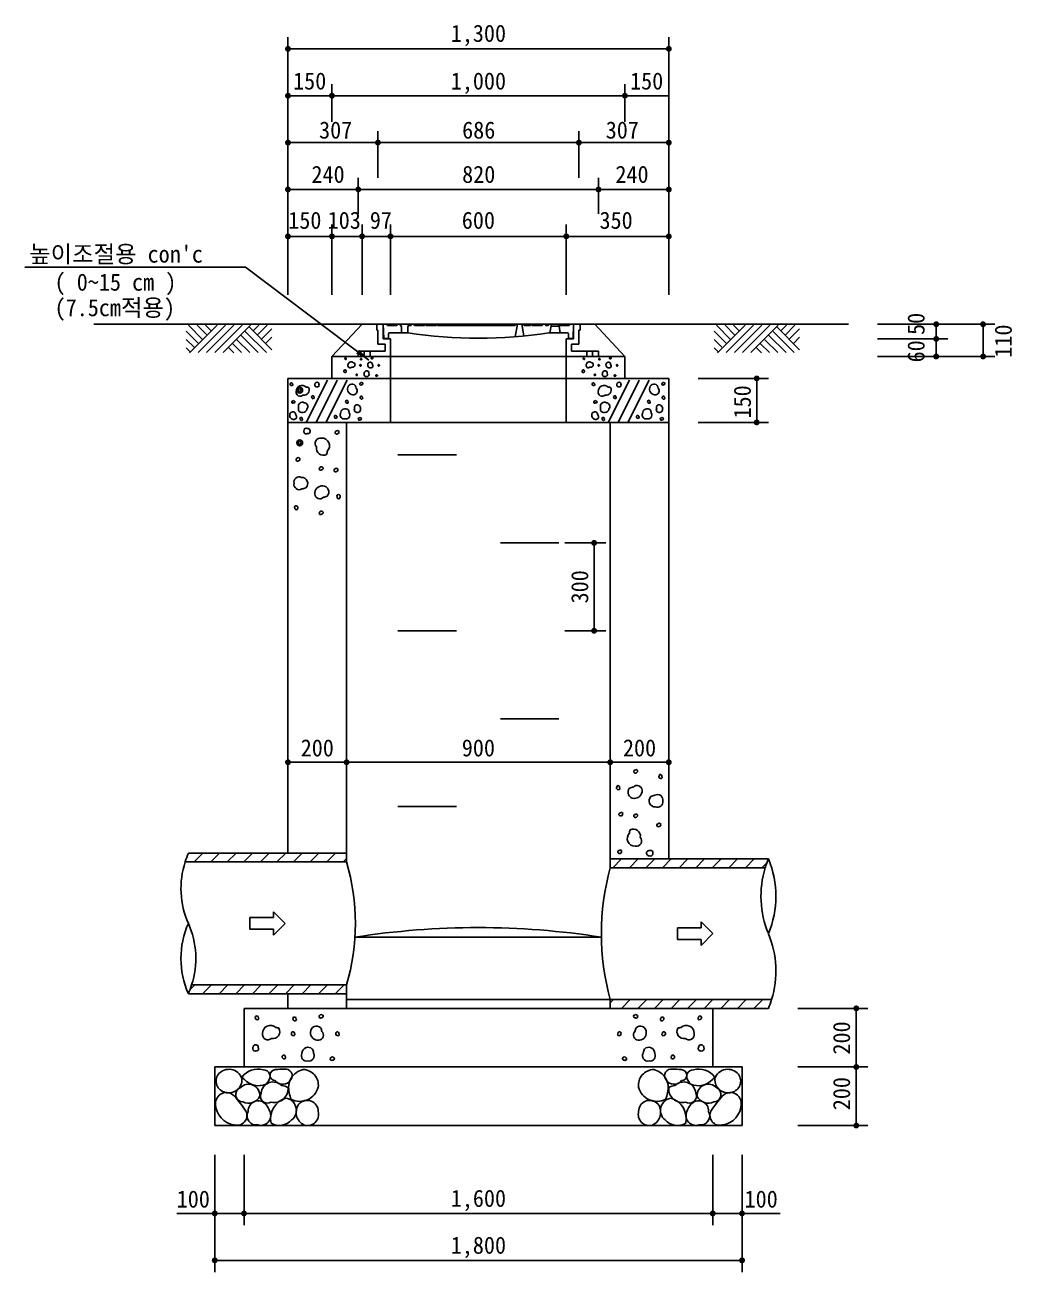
# Model space of a CAD drawing. Header units: inches. Extents: x 14 to 835, y 6 to 110.
# Drawn here: x 15.39 to 50.01, y 20.53 to 64.25 of the extents above; entities that cross this region are included whole.
import ezdxf
from ezdxf.enums import TextEntityAlignment as Align

# ---------------------------------------------------------------- set-up
doc = ezdxf.new("R2010")
doc.units = ezdxf.units.IN
doc.header["$MEASUREMENT"] = 0
for name, color, linetype in [('ARHT', 8, 'Continuous'), ('COBR', 3, 'Continuous'), ('CODN', 1, 'Continuous'), ('COMM', 7, 'Continuous'), ('TEXT', 3, 'Continuous')]:
    doc.layers.add(name, color=color, linetype=linetype)
doc.styles.add('돋움', font='DotumChe.TTF')

# ---------------------------------------------------------------- blocks, each defined once
blk = doc.blocks.new('*X4')
at = {"color": 0}
for p, q in [((7718.8, 7040), (7748.8, 7070)), ((7775.4, 7040), (7805.4, 7070)), ((7832, 7040), (7862, 7070)), ((7888.5, 7040), (7918.5, 7070)), ((7945.1, 7040), (7975.1, 7070)), ((8001.7, 7040), (8031.7, 7070)), ((8058.2, 7040), (8088.2, 7070)), ((8114.8, 7040), (8144.8, 7070)), ((8171.4, 7040), (8201.4, 7070)), ((8227.9, 7040), (8244.9, 7056.9))]:
    blk.add_line(p, q, dxfattribs=at)
blk = doc.blocks.new('*X5')
at = {"color": 0}
for p, q in [((7710, 6578.6), (7721.4, 6590)), ((7747.9, 6560), (7777.9, 6590)), ((7804.5, 6560), (7834.5, 6590)), ((7861.1, 6560), (7891.1, 6590)), ((7917.6, 6560), (7947.6, 6590)), ((7974.2, 6560), (8004.2, 6590)), ((8030.8, 6560), (8060.8, 6590)), ((8087.4, 6560), (8117.4, 6590)), ((8143.9, 6560), (8173.9, 6590)), ((8200.5, 6560), (8230.5, 6590))]:
    blk.add_line(p, q, dxfattribs=at)

msp = doc.modelspace()

# ---------------------------------------------------------------- linework, layer by layer
at = {"layer": 'ARHT', "linetype": 'Continuous'}
for p, q in [((21.048, 53.515), (21.47, 53.093)), ((21.132, 53.718), (21.623, 53.227)), ((21.167, 52.748), (22.138, 53.718)), ((21.437, 53.718), (21.779, 53.377)), ((21.47, 52.76), (22.428, 53.718)), ((21.728, 53.718), (21.924, 53.522)), ((21.76, 52.76), (22.719, 53.718)), ((22.051, 52.76), (23.009, 53.718)), ((22.341, 52.76), (23.3, 53.718)), ((22.973, 53.36), (23.573, 52.76)), ((23.118, 53.505), (23.864, 52.76)), ((23.264, 53.651), (24.051, 52.863)), ((23.393, 53.521), (23.59, 53.718)), ((23.538, 53.376), (23.881, 53.718)), ((23.684, 53.231), (24.051, 53.598)), ((39.555, 53.515), (39.977, 53.093)), ((39.639, 53.718), (40.131, 53.227)), ((39.674, 52.748), (40.645, 53.718)), ((39.944, 53.718), (40.286, 53.377)), ((39.977, 52.76), (40.936, 53.718)), ((40.235, 53.718), (40.431, 53.522)), ((40.268, 52.76), (41.226, 53.718)), ((40.558, 52.76), (41.517, 53.718)), ((40.849, 52.76), (41.807, 53.718)), ((41.48, 53.36), (42.08, 52.76)), ((41.625, 53.505), (42.371, 52.76)), ((41.771, 53.651), (42.558, 52.863)), ((41.9, 53.521), (42.098, 53.718)), ((42.046, 53.376), (42.388, 53.718)), ((42.191, 53.231), (42.558, 53.598)), ((21.048, 53.225), (21.324, 52.948)), ((21.048, 52.934), (21.179, 52.803)), ((22.537, 52.924), (22.714, 52.748)), ((22.682, 53.07), (22.992, 52.76)), ((22.828, 53.215), (23.283, 52.76)), ((23.829, 53.085), (24.051, 53.308)), ((39.555, 53.225), (39.832, 52.948)), ((39.555, 52.934), (39.686, 52.803)), ((41.044, 52.924), (41.221, 52.748)), ((41.19, 53.07), (41.499, 52.76)), ((41.335, 53.215), (41.79, 52.76)), ((42.336, 53.085), (42.558, 53.308)), ((25.258, 50.315), (25.997, 51.794)), ((25.603, 50.315), (26.342, 51.794)), ((25.948, 50.315), (26.687, 51.794)), ((27.754, 51.971), (27.743, 51.973)), ((35.848, 50.315), (36.587, 51.794)), ((36.109, 51.971), (36.098, 51.973)), ((36.193, 50.315), (36.932, 51.794)), ((36.538, 50.315), (37.277, 51.794)), ((27.186, 50.466), (27.166, 50.47)), ((37.776, 50.466), (37.756, 50.47)), ((24.942, 47.256), (24.948, 47.282)), ((37.644, 37.966), (37.639, 37.94)), ((26.238, 28.043), (26.211, 28.049)), ((36.349, 28.043), (36.375, 28.049))]:
    msp.add_line(p, q, dxfattribs=at)
for centre, radius in [((25.028, 51.445), 0.103), ((25.028, 51.445), 0.0514), ((25.028, 49.596), 0.103), ((25.028, 49.596), 0.0514)]:
    msp.add_circle(centre, radius, dxfattribs=at)
for centre, radius, start, end in [((26.634, 52.551), 0.0235, 43.2378, 176.8603), ((26.642, 52.55), 0.0316, 175.4289, 272.3895), ((26.642, 52.538), 0.0198, 274.4012, 46.1403), ((26.609, 52.546), 0.047, 7.4707, 26.3965), ((27.179, 52.535), 0.0235, 43.2378, 176.8603), ((27.187, 52.534), 0.0316, 175.4289, 272.3895), ((27.187, 52.522), 0.0198, 274.4012, 46.1403), ((27.154, 52.531), 0.047, 7.4707, 26.3965), ((27.562, 52.566), 0.0269, 44.87, 182.678), ((27.554, 52.562), 0.0187, 169.2856, 313.1112), ((27.572, 52.571), 0.0237, 257.4041, 30.0674), ((27.583, 52.565), 0.0204, 62.0906, 93.7289), ((34.997, 52.55), 0.0316, 175.4289, 272.3895), ((34.997, 52.538), 0.0198, 274.4012, 46.1403), ((35.534, 52.535), 0.0235, 43.2378, 176.8603), ((35.542, 52.534), 0.0316, 175.4289, 272.3895), ((35.542, 52.522), 0.0198, 274.4012, 46.1403), ((35.509, 52.531), 0.047, 7.4707, 26.3965), ((35.917, 52.566), 0.0269, 44.87, 182.678), ((35.909, 52.562), 0.0187, 169.2856, 313.1112), ((35.927, 52.571), 0.0237, 257.4041, 30.0674), ((35.938, 52.565), 0.0204, 62.0906, 93.7289), ((26.609, 52.101), 0.0345, 154.5657, 281.7699), ((26.618, 52.118), 0.04, 44.87, 182.678), ((26.624, 52.102), 0.0353, 257.4041, 30.0674), ((26.571, 52.108), 0.0847, 7.4707, 26.3965), ((26.795, 52.307), 0.0774, 169.2856, 313.1112), ((26.83, 52.326), 0.111, 44.87, 182.678), ((26.869, 52.346), 0.0982, 257.4041, 30.0674), ((26.914, 52.32), 0.0846, 62.0906, 93.7289), ((27.157, 52.321), 0.0235, 43.2378, 176.8603), ((27.165, 52.32), 0.0316, 175.4289, 272.3895), ((27.165, 52.308), 0.0198, 274.4012, 46.1403), ((27.132, 52.316), 0.047, 7.4707, 26.3965), ((27.356, 51.998), 0.0755, 154.5657, 281.7699), ((27.375, 52.034), 0.0875, 44.87, 182.678), ((27.388, 51.999), 0.0771, 257.4041, 30.0674), ((27.498, 52.34), 0.0874, 47.147, 179.9017), ((27.518, 52.33), 0.107, 174.9558, 276.2235), ((27.271, 52.014), 0.185, 7.4707, 26.3965), ((27.524, 52.297), 0.073, 274.4012, 46.1403), ((27.403, 52.327), 0.173, 7.4707, 26.3965), ((27.798, 52.321), 0.0235, 43.2378, 176.8603), ((27.806, 52.32), 0.0316, 175.4289, 272.3895), ((27.806, 52.308), 0.0198, 274.4012, 46.1403), ((27.773, 52.316), 0.047, 7.4707, 26.3965), ((34.964, 52.101), 0.0345, 154.5657, 281.7699), ((34.973, 52.118), 0.04, 44.87, 182.678), ((34.979, 52.102), 0.0353, 257.4041, 30.0674), ((34.926, 52.108), 0.0847, 7.4707, 26.3965), ((35.15, 52.307), 0.0774, 169.2856, 313.1112), ((35.185, 52.326), 0.111, 44.87, 182.678), ((35.224, 52.346), 0.0982, 257.4041, 30.0674), ((35.269, 52.32), 0.0846, 62.0906, 93.7289), ((35.52, 52.32), 0.0316, 175.4289, 272.3895), ((35.512, 52.321), 0.0235, 43.2378, 176.8603), ((35.52, 52.308), 0.0198, 274.4012, 46.1403), ((35.487, 52.316), 0.047, 7.4707, 26.3965), ((35.711, 51.998), 0.0755, 154.5657, 281.7699), ((35.73, 52.034), 0.0875, 44.87, 182.678), ((35.743, 51.999), 0.0771, 257.4041, 30.0674), ((35.853, 52.34), 0.0874, 47.147, 179.9017), ((35.873, 52.33), 0.107, 174.9558, 276.2235), ((35.626, 52.014), 0.185, 7.4707, 26.3965), ((35.879, 52.297), 0.073, 274.4012, 46.1403), ((35.758, 52.327), 0.173, 7.4707, 26.3965), ((36.153, 52.321), 0.0235, 43.2378, 176.8603), ((36.161, 52.32), 0.0316, 175.4289, 272.3895), ((36.161, 52.308), 0.0198, 274.4012, 46.1403), ((36.128, 52.316), 0.047, 7.4707, 26.3965), ((24.751, 51.662), 0.0574, 175.4289, 272.3895), ((24.736, 51.664), 0.0427, 43.2378, 176.8603), ((24.751, 51.641), 0.0361, 274.4012, 46.1403), ((24.691, 51.655), 0.0855, 7.4707, 26.3965), ((25.11, 51.41), 0.202, 44.87, 182.678), ((25.619, 51.62), 0.0628, 154.5657, 281.7699), ((25.635, 51.65), 0.0728, 44.87, 182.678), ((25.646, 51.621), 0.0642, 257.4041, 30.0674), ((25.549, 51.633), 0.154, 7.4707, 26.3965), ((26.864, 51.496), 0.159, 47.147, 179.9017), ((26.69, 51.473), 0.315, 7.4707, 26.3965), ((27.024, 51.985), 0.0235, 43.2378, 176.8603), ((27.032, 51.984), 0.0316, 175.4289, 272.3895), ((27.032, 51.972), 0.0198, 274.4012, 46.1403), ((26.999, 51.981), 0.047, 7.4707, 26.3965), ((27.169, 51.658), 0.034, 169.2856, 313.1112), ((27.185, 51.667), 0.0489, 44.87, 182.678), ((27.202, 51.676), 0.0431, 257.4041, 30.0674), ((27.222, 51.664), 0.0372, 62.0906, 93.7289), ((27.724, 51.954), 0.0269, 44.87, 182.678), ((27.715, 51.949), 0.0187, 169.2856, 313.1112), ((27.733, 51.959), 0.0237, 257.4041, 30.0674), ((35.341, 51.662), 0.0574, 175.4289, 272.3895), ((35.326, 51.664), 0.0427, 43.2378, 176.8603), ((35.34, 51.641), 0.0361, 274.4012, 46.1403), ((35.379, 51.985), 0.0235, 43.2378, 176.8603), ((35.387, 51.984), 0.0316, 175.4289, 272.3895), ((35.281, 51.655), 0.0855, 7.4707, 26.3965), ((35.387, 51.972), 0.0198, 274.4012, 46.1403), ((35.354, 51.981), 0.047, 7.4707, 26.3965), ((35.7, 51.41), 0.202, 44.87, 182.678), ((36.079, 51.954), 0.0269, 44.87, 182.678), ((36.07, 51.949), 0.0187, 169.2856, 313.1112), ((36.088, 51.959), 0.0237, 257.4041, 30.0674), ((36.209, 51.62), 0.0628, 154.5657, 281.7699), ((36.225, 51.65), 0.0728, 44.87, 182.678), ((36.236, 51.621), 0.0642, 257.4041, 30.0674), ((36.139, 51.633), 0.154, 7.4707, 26.3965), ((37.454, 51.496), 0.159, 47.147, 179.9017), ((37.28, 51.473), 0.315, 7.4707, 26.3965), ((37.759, 51.658), 0.034, 169.2856, 313.1112), ((37.775, 51.667), 0.0489, 44.87, 182.678), ((37.792, 51.676), 0.0431, 257.4041, 30.0674), ((37.812, 51.664), 0.0372, 62.0906, 93.7289), ((25.046, 51.374), 0.141, 169.2856, 313.1112), ((25.181, 51.446), 0.178, 257.4041, 30.0674), ((25.263, 51.399), 0.154, 62.0906, 93.7289), ((25.503, 51.203), 0.0574, 175.4289, 272.3895), ((25.488, 51.205), 0.0427, 43.2378, 176.8603), ((25.503, 51.181), 0.0361, 274.4012, 46.1403), ((25.443, 51.196), 0.0855, 7.4707, 26.3965), ((26.899, 51.479), 0.195, 174.9558, 276.2235), ((26.91, 51.418), 0.133, 274.4012, 46.1403), ((27.187, 51.19), 0.0427, 43.2378, 176.8603), ((27.201, 51.188), 0.0574, 175.4289, 272.3895), ((27.201, 51.166), 0.0361, 274.4012, 46.1403), ((27.141, 51.181), 0.0855, 7.4707, 26.3965), ((35.636, 51.374), 0.141, 169.2856, 313.1112), ((35.771, 51.446), 0.178, 257.4041, 30.0674), ((35.853, 51.399), 0.154, 62.0906, 93.7289), ((36.093, 51.203), 0.0574, 175.4289, 272.3895), ((36.078, 51.205), 0.0427, 43.2378, 176.8603), ((36.092, 51.181), 0.0361, 274.4012, 46.1403), ((36.033, 51.196), 0.0855, 7.4707, 26.3965), ((37.489, 51.479), 0.195, 174.9558, 276.2235), ((37.5, 51.418), 0.133, 274.4012, 46.1403), ((37.777, 51.19), 0.0427, 43.2378, 176.8603), ((37.791, 51.188), 0.0574, 175.4289, 272.3895), ((37.791, 51.166), 0.0361, 274.4012, 46.1403), ((37.731, 51.181), 0.0855, 7.4707, 26.3965), ((24.786, 51.021), 0.034, 169.2856, 313.1112), ((24.802, 51.029), 0.0489, 44.87, 182.678), ((24.819, 51.038), 0.0431, 257.4041, 30.0674), ((24.839, 51.027), 0.0372, 62.0906, 93.7289), ((25.121, 50.883), 0.14, 60.7007, 193.364), ((25.316, 50.797), 0.336, 170.7673, 189.6931), ((25.125, 50.815), 0.159, 208.1666, 345.9745), ((25.177, 50.869), 0.137, 317.8623, 85.0665), ((26.621, 50.638), 0.159, 44.87, 182.678), ((26.68, 51.047), 0.0427, 43.2378, 176.8603), ((26.695, 51.045), 0.0574, 175.4289, 272.3895), ((26.694, 51.023), 0.0361, 274.4012, 46.1403), ((26.635, 51.038), 0.0855, 7.4707, 26.3965), ((26.433, 50.6), 0.336, 7.4707, 26.3965), ((27.164, 50.738), 0.222, 160.9084, 179.8342), ((27.048, 50.77), 0.111, 196.6755, 330.298), ((27.042, 50.842), 0.0937, 67.8389, 199.578), ((27.016, 50.792), 0.149, 328.8666, 65.8272), ((35.376, 51.021), 0.034, 169.2856, 313.1112), ((35.392, 51.029), 0.0489, 44.87, 182.678), ((35.409, 51.038), 0.0431, 257.4041, 30.0674), ((35.429, 51.027), 0.0372, 62.0906, 93.7289), ((35.711, 50.883), 0.14, 60.7007, 193.364), ((35.906, 50.797), 0.336, 170.7673, 189.6931), ((35.715, 50.815), 0.159, 208.1666, 345.9745), ((35.767, 50.869), 0.137, 317.8623, 85.0665), ((37.211, 50.638), 0.159, 44.87, 182.678), ((37.27, 51.047), 0.0427, 43.2378, 176.8603), ((37.285, 51.045), 0.0574, 175.4289, 272.3895), ((37.284, 51.023), 0.0361, 274.4012, 46.1403), ((37.225, 51.038), 0.0855, 7.4707, 26.3965), ((37.022, 50.6), 0.336, 7.4707, 26.3965), ((37.754, 50.738), 0.222, 160.9084, 179.8342), ((37.638, 50.77), 0.111, 196.6755, 330.298), ((37.632, 50.842), 0.0937, 67.8389, 199.578), ((37.606, 50.792), 0.149, 328.8666, 65.8272), ((24.825, 50.567), 0.149, 175.4289, 272.3895), ((24.787, 50.573), 0.111, 43.2378, 176.8603), ((24.824, 50.511), 0.0937, 274.4012, 46.1403), ((24.668, 50.55), 0.222, 7.4707, 26.3965), ((25.077, 50.447), 0.0427, 43.2378, 176.8603), ((25.092, 50.444), 0.0574, 175.4289, 272.3895), ((25.091, 50.423), 0.0361, 274.4012, 46.1403), ((25.032, 50.438), 0.0855, 7.4707, 26.3965), ((26.287, 50.515), 0.0427, 43.2378, 176.8603), ((26.302, 50.513), 0.0574, 175.4289, 272.3895), ((26.301, 50.491), 0.0361, 274.4012, 46.1403), ((26.241, 50.506), 0.0855, 7.4707, 26.3965), ((26.586, 50.571), 0.137, 154.5657, 281.7699), ((26.645, 50.574), 0.14, 257.4041, 30.0674), ((27.116, 50.427), 0.034, 169.2856, 313.1112), ((27.132, 50.436), 0.0489, 44.87, 182.678), ((27.149, 50.445), 0.0431, 257.4041, 30.0674), ((35.415, 50.567), 0.149, 175.4289, 272.3895), ((35.376, 50.573), 0.111, 43.2378, 176.8603), ((35.414, 50.511), 0.0937, 274.4012, 46.1403), ((35.258, 50.55), 0.222, 7.4707, 26.3965), ((35.667, 50.447), 0.0427, 43.2378, 176.8603), ((35.682, 50.444), 0.0574, 175.4289, 272.3895), ((35.681, 50.423), 0.0361, 274.4012, 46.1403), ((35.621, 50.438), 0.0855, 7.4707, 26.3965), ((36.877, 50.515), 0.0427, 43.2378, 176.8603), ((36.891, 50.513), 0.0574, 175.4289, 272.3895), ((36.891, 50.491), 0.0361, 274.4012, 46.1403), ((36.831, 50.506), 0.0855, 7.4707, 26.3965), ((37.176, 50.571), 0.137, 154.5657, 281.7699), ((37.235, 50.574), 0.14, 257.4041, 30.0674), ((37.706, 50.427), 0.034, 169.2856, 313.1112), ((37.721, 50.436), 0.0489, 44.87, 182.678), ((37.739, 50.445), 0.0431, 257.4041, 30.0674), ((25.26, 49.994), 0.0856, 167.4041, 300.0674), ((25.259, 50.03), 0.0838, 64.5657, 191.7699), ((25.299, 50.009), 0.0971, 314.87, 92.678), ((25.276, 50.124), 0.205, 277.4707, 296.3965), ((26.347, 49.95), 0.0766, 85.4289, 182.3895), ((26.318, 49.95), 0.0481, 184.4012, 316.1403), ((26.35, 49.969), 0.0569, 313.2378, 86.8603), ((26.338, 50.03), 0.114, 277.4707, 296.3965), ((25.757, 49.581), 0.188, 79.2856, 223.1112), ((25.852, 49.401), 0.238, 167.4041, 300.0674), ((25.804, 49.496), 0.27, 314.87, 92.678), ((24.975, 49.005), 0.0766, 85.4289, 182.3895), ((24.947, 49.005), 0.0481, 184.4012, 316.1403), ((24.978, 49.024), 0.0569, 313.2378, 86.8603), ((24.966, 49.085), 0.114, 277.4707, 296.3965), ((25.79, 49.291), 0.205, 332.0906, 3.7289), ((25.789, 48.683), 0.0766, 85.4289, 182.3895), ((25.76, 48.683), 0.0481, 184.4012, 316.1403), ((25.792, 48.702), 0.0569, 313.2378, 86.8603), ((25.78, 48.763), 0.114, 277.4707, 296.3965), ((26.308, 48.629), 0.0766, 85.4289, 182.3895), ((26.28, 48.629), 0.0481, 184.4012, 316.1403), ((26.311, 48.648), 0.0569, 313.2378, 86.8603), ((26.3, 48.709), 0.114, 277.4707, 296.3965), ((25.008, 48.221), 0.183, 64.5657, 191.7699), ((25.012, 48.143), 0.187, 167.4041, 300.0674), ((25.097, 48.174), 0.212, 314.87, 92.678), ((25.047, 48.426), 0.449, 277.4707, 296.3965), ((25.814, 47.828), 0.26, 84.9558, 186.2235), ((25.733, 47.813), 0.177, 184.4012, 316.1403), ((25.837, 47.875), 0.212, 317.147, 89.9017), ((25.806, 48.107), 0.419, 277.4707, 296.3965), ((26.375, 47.74), 0.0453, 79.2856, 223.1112), ((26.398, 47.697), 0.0575, 167.4041, 300.0674), ((26.386, 47.72), 0.0652, 314.87, 92.678), ((26.383, 47.67), 0.0496, 332.0906, 3.7289), ((24.89, 47.349), 0.0453, 79.2856, 223.1112), ((24.913, 47.306), 0.0575, 167.4041, 300.0674), ((24.902, 47.328), 0.0652, 314.87, 92.678), ((25.789, 47.128), 0.0766, 85.4289, 182.3895), ((25.76, 47.129), 0.0481, 184.4012, 316.1403), ((25.792, 47.148), 0.0569, 313.2378, 86.8603), ((25.78, 47.208), 0.114, 277.4707, 296.3965), ((36.795, 38.075), 0.0569, 133.2378, 266.8603), ((36.807, 38.014), 0.114, 97.4707, 116.3965), ((36.826, 38.094), 0.0481, 4.4012, 136.1403), ((36.798, 38.094), 0.0766, 265.4289, 2.3895), ((37.685, 37.894), 0.0652, 134.87, 272.678), ((37.673, 37.917), 0.0575, 347.4041, 120.0674), ((37.696, 37.873), 0.0453, 259.2856, 43.1112), ((36.2, 37.502), 0.0652, 134.87, 272.678), ((36.203, 37.552), 0.0496, 152.0906, 183.7289), ((36.188, 37.525), 0.0575, 347.4041, 120.0674), ((36.211, 37.482), 0.0453, 259.2856, 43.1112), ((36.75, 37.347), 0.212, 137.147, 269.9017), ((36.781, 37.116), 0.419, 97.4707, 116.3965), ((36.854, 37.409), 0.177, 4.4012, 136.1403), ((36.772, 37.394), 0.26, 264.9558, 6.2235), ((37.49, 37.048), 0.212, 134.87, 272.678), ((37.539, 36.797), 0.449, 97.4707, 116.3965), ((37.575, 37.08), 0.187, 347.4041, 120.0674), ((37.578, 37.002), 0.183, 244.5657, 11.7699), ((36.275, 36.574), 0.0569, 133.2378, 266.8603), ((36.287, 36.513), 0.114, 97.4707, 116.3965), ((36.307, 36.593), 0.0481, 4.4012, 136.1403), ((36.278, 36.593), 0.0766, 265.4289, 2.3895), ((36.795, 36.52), 0.0569, 133.2378, 266.8603), ((36.807, 36.459), 0.114, 97.4707, 116.3965), ((36.826, 36.539), 0.0481, 4.4012, 136.1403), ((36.798, 36.539), 0.0766, 265.4289, 2.3895), ((36.782, 35.727), 0.27, 134.87, 272.678), ((36.797, 35.931), 0.205, 152.0906, 183.7289), ((36.734, 35.821), 0.238, 347.4041, 120.0674), ((37.608, 36.198), 0.0569, 133.2378, 266.8603), ((37.62, 36.137), 0.114, 97.4707, 116.3965), ((37.64, 36.217), 0.0481, 4.4012, 136.1403), ((37.611, 36.217), 0.0766, 265.4289, 2.3895), ((36.83, 35.641), 0.188, 259.2856, 43.1112), ((36.237, 35.253), 0.0569, 133.2378, 266.8603), ((36.248, 35.192), 0.114, 97.4707, 116.3965), ((36.268, 35.272), 0.0481, 4.4012, 136.1403), ((36.24, 35.272), 0.0766, 265.4289, 2.3895), ((37.287, 35.214), 0.0971, 134.87, 272.678), ((37.31, 35.098), 0.205, 97.4707, 116.3965), ((37.326, 35.228), 0.0856, 347.4041, 120.0674), ((37.328, 35.192), 0.0838, 244.5657, 11.7699), ((23.524, 29.45), 0.0569, 43.2378, 176.8603), ((23.544, 29.447), 0.0766, 175.4289, 272.3895), ((23.543, 29.419), 0.0481, 274.4012, 46.1403), ((23.464, 29.439), 0.114, 7.4707, 26.3965), ((24.845, 29.412), 0.0569, 43.2378, 176.8603), ((24.865, 29.409), 0.0766, 175.4289, 272.3895), ((24.864, 29.38), 0.0481, 274.4012, 46.1403), ((24.784, 29.4), 0.114, 7.4707, 26.3965), ((25.753, 29.476), 0.0453, 169.2856, 313.1112), ((25.774, 29.487), 0.0652, 44.87, 182.678), ((25.797, 29.499), 0.0575, 257.4041, 30.0674), ((25.823, 29.484), 0.0496, 62.0906, 93.7289), ((36.79, 29.499), 0.0575, 149.9326, 282.5959), ((36.763, 29.484), 0.0496, 86.2711, 117.9094), ((36.813, 29.487), 0.0652, 357.322, 135.13), ((36.833, 29.476), 0.0453, 226.8888, 10.7144), ((37.722, 29.38), 0.0481, 133.8597, 265.5988), ((37.802, 29.4), 0.114, 153.6035, 172.5293), ((37.741, 29.412), 0.0569, 3.1397, 136.7622), ((37.722, 29.409), 0.0766, 267.6105, 4.5711), ((39.043, 29.419), 0.0481, 133.8597, 265.5988), ((39.123, 29.439), 0.114, 153.6035, 172.5293), ((39.062, 29.45), 0.0569, 3.1397, 136.7622), ((39.043, 29.447), 0.0766, 267.6105, 4.5711), ((23.912, 28.857), 0.188, 169.2856, 313.1112), ((23.998, 28.905), 0.27, 44.87, 182.678), ((24.093, 28.953), 0.238, 257.4041, 30.0674), ((24.202, 28.891), 0.205, 62.0906, 93.7289), ((24.791, 28.892), 0.0569, 43.2378, 176.8603), ((24.811, 28.889), 0.0766, 175.4289, 272.3895), ((24.81, 28.861), 0.0481, 274.4012, 46.1403), ((24.731, 28.881), 0.114, 7.4707, 26.3965), ((25.666, 28.915), 0.26, 174.9558, 276.2235), ((25.619, 28.937), 0.212, 47.147, 179.9017), ((25.68, 28.833), 0.177, 274.4012, 46.1403), ((25.387, 28.906), 0.419, 7.4707, 26.3965), ((26.346, 28.892), 0.0569, 43.2378, 176.8603), ((26.365, 28.889), 0.0766, 175.4289, 272.3895), ((26.365, 28.861), 0.0481, 274.4012, 46.1403), ((26.285, 28.881), 0.114, 7.4707, 26.3965), ((36.222, 28.861), 0.0481, 133.8597, 265.5988), ((36.301, 28.881), 0.114, 153.6035, 172.5293), ((36.241, 28.892), 0.0569, 3.1397, 136.7622), ((36.221, 28.889), 0.0766, 267.6105, 4.5711), ((36.906, 28.833), 0.177, 133.8597, 265.5988), ((37.2, 28.906), 0.419, 153.6035, 172.5293), ((36.968, 28.937), 0.212, 0.0983, 132.853), ((36.921, 28.915), 0.26, 263.7765, 5.0442), ((37.776, 28.861), 0.0481, 133.8597, 265.5988), ((37.856, 28.881), 0.114, 153.6035, 172.5293), ((37.795, 28.892), 0.0569, 3.1397, 136.7622), ((37.776, 28.889), 0.0766, 267.6105, 4.5711), ((38.494, 28.953), 0.238, 149.9326, 282.5959), ((38.384, 28.891), 0.205, 86.2711, 117.9094), ((38.589, 28.905), 0.27, 357.322, 135.13), ((38.674, 28.857), 0.188, 226.8888, 10.7144), ((23.485, 28.4), 0.0971, 44.87, 182.678), ((23.37, 28.377), 0.205, 7.4707, 26.3965), ((39.217, 28.377), 0.205, 153.6035, 172.5293), ((39.102, 28.4), 0.0971, 357.322, 135.13), ((23.464, 28.359), 0.0838, 154.5657, 281.7699), ((23.499, 28.361), 0.0856, 257.4041, 30.0674), ((24.469, 28.079), 0.0569, 43.2378, 176.8603), ((24.489, 28.076), 0.0766, 175.4289, 272.3895), ((24.488, 28.047), 0.0481, 274.4012, 46.1403), ((24.408, 28.067), 0.114, 7.4707, 26.3965), ((25.273, 28.109), 0.183, 154.5657, 281.7699), ((25.319, 28.197), 0.212, 44.87, 182.678), ((25.351, 28.112), 0.187, 257.4041, 30.0674), ((25.068, 28.148), 0.449, 7.4707, 26.3965), ((26.144, 27.991), 0.0453, 169.2856, 313.1112), ((26.165, 28.003), 0.0652, 44.87, 182.678), ((26.188, 28.014), 0.0575, 257.4041, 30.0674), ((36.399, 28.014), 0.0575, 149.9326, 282.5959), ((36.421, 28.003), 0.0652, 357.322, 135.13), ((36.442, 27.991), 0.0453, 226.8888, 10.7144), ((37.235, 28.112), 0.187, 149.9326, 282.5959), ((37.518, 28.148), 0.449, 153.6035, 172.5293), ((37.267, 28.197), 0.212, 357.322, 135.13), ((37.314, 28.109), 0.183, 258.2301, 25.4343), ((38.098, 28.047), 0.0481, 133.8597, 265.5988), ((38.178, 28.067), 0.114, 153.6035, 172.5293), ((38.117, 28.079), 0.0569, 3.1397, 136.7622), ((38.098, 28.076), 0.0766, 267.6105, 4.5711), ((39.087, 28.361), 0.0856, 149.9326, 282.5959), ((39.123, 28.359), 0.0838, 258.2301, 25.4343), ((22.546, 27.155), 0.481, 18.887, 140.2216), ((23.565, 26.931), 0.712, 75.2325, 141.2374), ((23.751, 27.38), 0.24, 313.4723, 91.2802), ((24.179, 27.43), 0.193, 88.7771, 266.109), ((24.398, 26.286), 1.354, 86.3056, 99.1331), ((24.533, 27.411), 0.231, 320.1523, 101.992), ((25.294, 26.99), 0.655, 103.2289, 195.7468), ((25.134, 27.08), 0.548, 352.2367, 88.8759), ((37.453, 27.08), 0.548, 91.1241, 187.7633), ((37.292, 26.99), 0.655, 344.2532, 76.7711), ((38.053, 27.411), 0.231, 78.008, 219.8477), ((38.188, 26.286), 1.354, 80.8669, 93.6944), ((38.407, 27.43), 0.193, 273.891, 91.2229), ((38.835, 27.38), 0.24, 88.7198, 226.5277), ((39.022, 26.931), 0.712, 38.7626, 104.7675), ((40.041, 27.155), 0.481, 39.7784, 161.113), ((22.5, 27.221), 0.404, 143.3184, 257.1903), ((22.542, 27.269), 0.46, 253.4661, 5.1904), ((23.23, 26.713), 0.399, 356.8044, 137.4334), ((23.127, 27.395), 0.119, 188.7562, 252.4525), ((23.581, 27.714), 0.654, 221.4491, 293.9422), ((24.099, 26.762), 0.429, 44.5766, 173.8021), ((23.702, 27.303), 0.236, 307.7279, 335.5329), ((24.429, 27.443), 0.334, 218.018, 327.4749), ((38.157, 27.443), 0.334, 212.5251, 321.982), ((38.488, 26.762), 0.429, 6.1979, 135.4234), ((38.885, 27.303), 0.236, 204.4671, 232.2721), ((39.006, 27.714), 0.654, 246.0578, 318.5509), ((39.357, 26.713), 0.399, 42.5666, 183.1956), ((39.46, 27.395), 0.119, 287.5475, 351.2438), ((40.045, 27.269), 0.46, 174.8096, 286.5339), ((40.086, 27.221), 0.404, 282.8097, 36.6816), ((22.459, 26.437), 0.383, 44.87, 182.678), ((18.763, 23.279), 5.244, 33.3977, 40.8297), ((23.045, 26.749), 0.259, 115.0719, 268.1073), ((23.228, 26.899), 0.451, 244.781, 332.5894), ((23.896, 26.697), 0.25, 153.5824, 302.6137), ((24.143, 26.95), 0.477, 256.5041, 6.1264), ((24.355, 26.504), 0.561, 62.2243, 84.9793), ((25.329, 26.884), 0.669, 186.1339, 206.9621), ((25.03, 27.179), 0.669, 243.5752, 344.9668), ((37.556, 27.179), 0.669, 195.0332, 296.4248), ((37.257, 26.884), 0.669, 333.0379, 353.8661), ((38.444, 26.95), 0.477, 173.8736, 283.4959), ((38.231, 26.504), 0.561, 95.0207, 117.7757), ((38.69, 26.697), 0.25, 237.3863, 26.4176), ((39.358, 26.899), 0.451, 207.4106, 295.219), ((43.823, 23.279), 5.244, 139.1703, 146.6023), ((39.541, 26.749), 0.259, 271.8927, 64.9281), ((40.127, 26.437), 0.383, 357.322, 135.13), ((22.828, 26.433), 0.751, 181.0237, 262.833), ((23.571, 26.181), 0.351, 38.708, 183.5344), ((23.13, 25.844), 0.907, 19.9867, 37.8761), ((24.759, 25.907), 0.753, 107.5131, 192.6092), ((24.479, 26.197), 0.431, 308.1723, 82.8218), ((25.394, 26.127), 0.492, 142.6908, 245.0164), ((25.286, 26.159), 0.389, 0.0362, 136.708), ((37.301, 26.159), 0.389, 43.292, 179.9638), ((37.192, 26.127), 0.492, 294.9836, 37.3092), ((38.108, 26.197), 0.431, 97.1782, 231.8277), ((37.827, 25.907), 0.753, 347.3908, 72.4869), ((39.456, 25.844), 0.907, 142.1239, 160.0133), ((39.015, 26.181), 0.351, 356.4656, 141.292), ((39.758, 26.433), 0.751, 277.167, 358.9763), ((22.829, 26.019), 0.345, 254.0835, 25.1885), ((23.508, 26.007), 0.325, 151.9838, 280.3943), ((23.669, 26.014), 0.343, 252.5401, 24.0893), ((24.311, 26.261), 0.592, 241.0851, 317.2109), ((25.299, 26.054), 0.39, 253.2058, 15.6441), ((37.288, 26.054), 0.39, 164.3559, 286.7942), ((38.276, 26.261), 0.592, 222.7891, 298.9149), ((38.917, 26.014), 0.343, 155.9107, 287.4599), ((39.079, 26.007), 0.325, 259.6057, 28.0162), ((39.758, 26.019), 0.345, 154.8115, 285.9165)]:
    msp.add_arc(centre, radius, start, end, dxfattribs=at)
at = {"layer": 'COBR'}
for p, q in [((28.469, 49.172), (30.523, 49.172)), ((34.118, 46.091), (32.064, 46.091)), ((28.469, 43.009), (30.523, 43.009)), ((34.118, 39.928), (32.064, 39.928)), ((28.469, 36.846), (30.523, 36.846))]:
    msp.add_line(p, q, dxfattribs=at)
at = {"layer": 'CODN', "linetype": 'Continuous'}
for p, q in [((24.617, 54.783), (24.617, 63.822)), ((24.617, 63.411), (37.97, 63.411)), ((37.97, 63.822), (37.97, 54.783)), ((26.157, 62.178), (26.157, 60.856)), ((36.429, 62.178), (36.429, 60.856)), ((24.617, 61.768), (37.97, 61.768)), ((27.77, 60.529), (27.77, 58.892)), ((34.816, 60.529), (34.816, 58.892)), ((24.617, 60.124), (37.97, 60.124)), ((24.617, 60.124), (37.97, 60.124)), ((27.082, 58.886), (27.082, 57.63)), ((35.505, 58.886), (35.505, 57.63)), ((24.617, 58.481), (37.97, 58.481)), ((26.157, 57.248), (26.157, 54.783)), ((27.215, 57.248), (27.215, 54.783)), ((28.212, 57.248), (28.212, 54.783)), ((34.375, 57.248), (34.375, 54.783)), ((24.617, 56.837), (37.97, 56.837)), ((15.393, 55.758), (23.124, 55.758)), ((23.124, 55.758), (27.449, 52.5)), ((45.292, 53.756), (49.401, 53.756)), ((47.347, 53.756), (47.347, 52.626)), ((48.99, 53.756), (48.99, 52.626)), ((45.292, 53.242), (47.758, 53.242)), ((49.401, 52.626), (45.292, 52.626)), ((38.997, 51.856), (41.462, 51.856)), ((41.051, 51.856), (41.051, 50.315)), ((41.462, 50.315), (38.997, 50.315)), ((34.323, 46.091), (35.761, 46.091)), ((35.35, 46.091), (35.35, 43.009)), ((35.761, 43.009), (34.323, 43.009)), ((24.617, 38.4), (37.97, 38.4)), ((42.489, 29.772), (44.954, 29.772)), ((44.544, 29.772), (44.544, 25.663)), ((44.954, 27.717), (42.489, 27.717)), ((44.954, 25.663), (42.489, 25.663)), ((22.049, 24.636), (22.049, 20.527)), ((23.076, 22.171), (23.076, 24.636)), ((39.51, 24.636), (39.51, 22.171)), ((40.538, 20.527), (40.538, 24.636)), ((41.873, 22.582), (20.714, 22.582)), ((22.049, 20.938), (40.538, 20.938))]:
    msp.add_line(p, q, dxfattribs=at)
at = {"layer": 'CODN', "linetype": 'Continuous', "const_width": 0.103}
for points in [[(24.565, 63.411, 1), (24.668, 63.411, 1)], [(37.918, 63.411, 1), (38.021, 63.411, 1)], [(24.565, 61.768, 1), (24.668, 61.768, 1)], [(26.106, 61.768, 1), (26.209, 61.768, 1)], [(36.378, 61.768, 1), (36.48, 61.768, 1)], [(24.565, 60.124, 1), (24.668, 60.124, 1)], [(27.719, 60.124, 1), (27.821, 60.124, 1)], [(34.765, 60.124, 1), (34.868, 60.124, 1)], [(37.918, 60.124, 1), (38.021, 60.124, 1)], [(24.565, 58.481, 1), (24.668, 58.481, 1)], [(27.031, 58.481, 1), (27.133, 58.481, 1)], [(35.453, 58.481, 1), (35.556, 58.481, 1)], [(37.918, 58.481, 1), (38.021, 58.481, 1)], [(24.565, 56.837, 1), (24.668, 56.837, 1)], [(26.106, 56.837, 1), (26.209, 56.837, 1)], [(27.164, 56.837, 1), (27.267, 56.837, 1)], [(28.16, 56.837, 1), (28.263, 56.837, 1)], [(34.323, 56.837, 1), (34.426, 56.837, 1)], [(37.918, 56.837, 1), (38.021, 56.837, 1)], [(47.295, 53.756, 1), (47.398, 53.756, 1)], [(48.939, 53.756, 1), (49.041, 53.756, 1)], [(47.295, 53.242, 1), (47.398, 53.242, 1)], [(47.295, 52.626, 1), (47.398, 52.626, 1)], [(48.939, 52.626, 1), (49.041, 52.626, 1)], [(41, 51.856, 1), (41.103, 51.856, 1)], [(41, 50.315, 1), (41.103, 50.315, 1)], [(35.299, 46.091, 1), (35.402, 46.091, 1)], [(35.299, 43.009, 1), (35.402, 43.009, 1)], [(24.565, 38.4, 1), (24.668, 38.4, 1)], [(26.62, 38.4, 1), (26.722, 38.4, 1)], [(35.864, 38.4, 1), (35.967, 38.4, 1)], [(37.918, 38.4, 1), (38.021, 38.4, 1)], [(44.492, 29.772, 1), (44.595, 29.772, 1)], [(44.492, 27.717, 1), (44.595, 27.717, 1)], [(44.492, 25.663, 1), (44.595, 25.663, 1)], [(21.997, 22.582, 1), (22.1, 22.582, 1)], [(23.025, 22.582, 1), (23.127, 22.582, 1)], [(39.459, 22.582, 1), (39.562, 22.582, 1)], [(40.486, 22.582, 1), (40.589, 22.582, 1)], [(21.997, 20.938, 1), (22.1, 20.938, 1)], [(40.486, 20.938, 1), (40.589, 20.938, 1)]]:
    msp.add_lwpolyline(points, format="xyb", close=True, dxfattribs=at)
at = {"layer": 'CODN', "linetype": 'Continuous'}
msp.add_solid([(27.105, 52.863), (27.006, 52.731), (27.449, 52.5)], dxfattribs=at)
at = {"layer": 'COMM'}
for p, q in [((27.215, 53.756), (17.808, 53.756)), ((27.215, 53.756), (27.729, 53.756)), ((27.955, 53.756), (27.729, 53.756)), ((27.77, 53.55), (27.729, 53.55)), ((27.77, 53.057), (27.77, 53.55)), ((27.955, 53.756), (27.976, 53.252)), ((27.955, 53.242), (27.955, 53.756)), ((28.088, 53.756), (28.109, 53.715)), ((28.14, 53.252), (28.14, 53.417)), ((33.635, 53.756), (33.656, 53.715)), ((33.656, 53.715), (33.738, 53.715)), ((33.738, 53.715), (33.758, 53.756)), ((33.995, 53.458), (33.769, 53.458)), ((33.851, 53.756), (33.796, 53.458)), ((33.834, 53.684), (34.125, 53.684)), ((34.406, 53.458), (33.995, 53.458)), ((34.108, 53.756), (34.162, 53.458)), ((34.149, 53.715), (34.128, 53.756)), ((34.477, 53.715), (34.149, 53.715)), ((34.447, 53.252), (34.447, 53.417)), ((34.498, 53.756), (34.477, 53.715)), ((34.631, 53.756), (34.611, 53.252)), ((34.631, 53.756), (34.857, 53.756)), ((34.631, 53.242), (34.631, 53.756)), ((34.816, 53.55), (34.857, 53.55)), ((34.816, 53.057), (34.816, 53.55)), ((34.857, 53.756), (35.371, 53.756)), ((35.371, 53.756), (44.265, 53.756)), ((28.027, 53.057), (27.77, 53.057)), ((28.212, 53.242), (27.955, 53.242)), ((27.976, 53.252), (28.14, 53.252)), ((28.027, 52.811), (28.027, 53.057)), ((28.212, 52.626), (28.212, 53.242)), ((34.375, 52.626), (34.375, 53.242)), ((34.375, 53.242), (34.631, 53.242)), ((34.611, 53.252), (34.447, 53.252)), ((34.56, 52.811), (34.56, 53.057)), ((34.56, 53.057), (34.816, 53.057)), ((36.429, 52.626), (26.157, 52.626)), ((27.082, 52.811), (28.027, 52.811)), ((27.082, 52.626), (27.082, 52.811)), ((27.082, 52.626), (28.212, 52.626)), ((27.287, 52.811), (27.287, 52.626)), ((27.493, 52.811), (27.493, 52.626)), ((28.212, 52.164), (28.212, 52.626)), ((35.505, 52.626), (34.375, 52.626)), ((35.505, 52.811), (34.56, 52.811)), ((35.094, 52.811), (35.094, 52.626)), ((35.299, 52.811), (35.299, 52.626)), ((35.505, 52.626), (35.505, 52.811)), ((24.617, 51.856), (24.617, 35.216)), ((37.97, 51.856), (24.617, 51.856)), ((28.212, 51.856), (28.212, 50.315)), ((34.375, 51.856), (34.375, 50.315)), ((37.97, 51.856), (37.97, 35.01)), ((37.97, 50.315), (24.617, 50.315)), ((26.671, 50.315), (26.671, 35.216)), ((35.915, 50.315), (35.915, 35.01)), ((26.671, 35.216), (21.124, 35.216)), ((26.671, 34.907), (26.671, 35.216)), ((35.915, 35.01), (41.462, 35.01)), ((35.915, 35.01), (35.915, 34.702)), ((26.671, 34.907), (21.013, 34.907)), ((35.915, 34.702), (41.351, 34.702)), ((23.281, 32.545), (23.281, 32.956)), ((23.281, 32.956), (24.103, 32.956)), ((24.103, 32.956), (24.103, 33.161)), ((24.103, 33.161), (24.514, 32.75)), ((39.1, 32.596), (39.1, 32.802)), ((39.1, 32.802), (39.51, 32.391)), ((24.103, 32.545), (23.281, 32.545)), ((24.514, 32.75), (24.103, 32.34)), ((24.103, 32.34), (24.103, 32.545)), ((38.278, 32.185), (38.278, 32.596)), ((38.278, 32.596), (39.1, 32.596)), ((39.51, 32.391), (39.1, 31.98)), ((35.608, 32.267), (26.964, 32.267)), ((39.1, 32.185), (38.278, 32.185)), ((39.1, 31.98), (39.1, 32.185)), ((26.671, 30.285), (21.124, 30.285)), ((26.671, 30.593), (21.236, 30.593)), ((24.617, 30.285), (24.617, 29.772)), ((26.671, 30.285), (26.671, 30.593)), ((26.671, 30.285), (26.671, 29.772)), ((23.076, 29.772), (39.51, 29.772)), ((23.076, 29.772), (23.076, 27.717)), ((35.915, 30.08), (26.671, 30.08)), ((35.915, 30.08), (41.573, 30.08)), ((35.915, 30.08), (35.915, 29.772)), ((35.915, 29.772), (41.462, 29.772)), ((39.51, 29.772), (39.51, 27.717)), ((22.049, 27.717), (40.538, 27.717)), ((22.049, 27.717), (22.049, 25.663)), ((40.538, 27.717), (40.538, 25.663)), ((22.049, 25.663), (40.538, 25.663))]:
    msp.add_line(p, q, dxfattribs=at)
at = {"layer": 'COMM', "linetype": 'Continuous'}
for p, q in [((27.955, 53.756), (34.631, 53.756)), ((28.109, 53.715), (28.438, 53.715)), ((28.181, 53.458), (28.592, 53.458)), ((28.438, 53.715), (28.458, 53.756)), ((28.592, 53.458), (28.592, 53.653)), ((28.592, 53.458), (28.818, 53.458)), ((28.818, 53.458), (28.818, 53.653)), ((28.849, 53.715), (28.828, 53.756)), ((28.931, 53.715), (28.849, 53.715)), ((28.92, 53.756), (29.075, 53.756)), ((28.951, 53.756), (28.931, 53.715)), ((29.054, 53.715), (29.033, 53.756)), ((29.403, 53.715), (29.054, 53.715)), ((29.424, 53.756), (29.403, 53.715)), ((29.444, 53.756), (29.465, 53.715)), ((29.465, 53.715), (29.814, 53.715)), ((29.814, 53.715), (29.835, 53.756)), ((29.835, 53.756), (29.855, 53.715)), ((29.855, 53.715), (32.577, 53.715)), ((32.598, 53.756), (32.577, 53.715)), ((32.659, 53.756), (32.578, 53.315)), ((32.813, 53.756), (32.889, 53.344)), ((32.896, 53.715), (32.875, 53.756)), ((33.122, 53.715), (32.896, 53.715)), ((33.142, 53.756), (33.122, 53.715)), ((33.163, 53.756), (33.183, 53.715)), ((33.183, 53.715), (33.532, 53.715)), ((33.666, 53.756), (33.512, 53.756)), ((33.532, 53.715), (33.553, 53.756))]:
    msp.add_line(p, q, dxfattribs=at)
at = {"layer": 'COMM'}
for points in [[(27.215, 53.756), (26.157, 52.626)], [(27.729, 53.55), (27.729, 53.756)], [(27.729, 53.55), (27.77, 53.55)], [(34.857, 53.55), (34.816, 53.55)], [(34.857, 53.55), (34.857, 53.756)], [(35.371, 53.756), (36.429, 52.626)], [(26.157, 52.626), (26.157, 51.856)], [(28.212, 51.856), (28.212, 52.626)], [(34.375, 51.085), (34.375, 52.626)], [(36.429, 52.626), (36.429, 51.856)]]:
    msp.add_lwpolyline(points, dxfattribs=at)
for centre, radius, start, end in [((28.181, 53.417), 0.0411, 90, 180), ((34.406, 53.417), 0.0411, 0, 90), ((34.989, 52.551), 0.0235, 43.2378, 176.8603), ((34.964, 52.546), 0.047, 7.4707, 26.3965), ((24.267, 33.906), 3.405, 157.3801, 162.8954), ((44.605, 33.701), 3.405, 157.3801, 162.8954), ((38.319, 33.701), 3.405, 337.3801, 22.6199), ((23.843, 33.972), 2.98, 161.7081, 204.2004), ((19.279, 32.75), 7.7, 343.732, 16.268), ((44.424, 32.391), 8.817, 164.8034, 195.1966), ((44.605, 33.701), 3.405, 162.8954, 202.6199), ((23.894, 31.518), 3.031, 156.0062, 203.9938), ((18.406, 31.529), 2.98, 341.7081, 24.2004), ((31.286, 4.763), 27.841, 81.0696, 98.9304), ((38.319, 31.081), 3.405, 342.8954, 22.6199), ((17.981, 31.595), 3.405, 337.3801, 342.8954), ((38.319, 31.081), 3.405, 337.3801, 342.8954)]:
    msp.add_arc(centre, radius, start, end, dxfattribs=at)
at = {"layer": 'COMM', "linetype": 'Continuous'}
for centre, radius, start, end in [((28.489, 53.653), 0.103, 0, 90), ((28.92, 53.653), 0.103, 90, 180), ((31.293, 69.06), 15.797, 260.9843, 279.0157)]:
    msp.add_arc(centre, radius, start, end, dxfattribs=at)

# ---------------------------------------------------------------- block references
at = {"layer": 'ARHT', "linetype": 'Continuous', "xscale": 0.01027156710625552, "yscale": 0.01027156710625552, "zscale": 0.01027156710625552, "rotation": 180}
for name, p in [('*X5', (105.865, 102.597)), ('*X4', (105.865, 102.905))]:
    msp.add_blockref(name, p, dxfattribs=at)
at = {"layer": 'ARHT', "linetype": 'Continuous', "xscale": 0.01027156710625552, "yscale": 0.01027156710625552, "zscale": 0.01027156710625552}
for name in ['*X4', '*X5']:
    msp.add_blockref(name, (-43.278, -37.61), dxfattribs=at)

# ---------------------------------------------------------------- texts
at = {"layer": 'TEXT', "style": '돋움'}
for s, p in [('1,300', (31.293, 63.656)), ('150', (25.377, 61.984)), ('1,000', (31.293, 61.984)), ('150', (37.193, 61.984)), ('307', (26.289, 60.265)), ('686', (31.305, 60.265)), ('307', (36.339, 60.265)), ('240', (26.021, 58.712)), ('820', (31.305, 58.712)), ('240', (36.679, 58.712)), ('150', (25.207, 57.102)), ('103', (26.589, 57.102)), ('97', (27.875, 57.102)), ('600', (31.293, 57.102)), ('350', (36.121, 57.102)), ('200', (25.644, 38.605)), ('900', (31.293, 38.605)), ('200', (36.943, 38.605)), ('100', (21.296, 22.787)), ('1,600', (31.293, 22.814)), ('100', (41.208, 22.787)), ('1,800', (31.293, 21.17))]:
    msp.add_text(s, height=0.6, dxfattribs=at).set_placement(p, align=Align.CENTER)
for s, p in [("높이조절용 con'c", (15.542, 55.917)), ('( 0~15 cm )', (16.434, 54.933)), ('(7.5cm적용)', (16.434, 54.038))]:
    msp.add_text(s, height=0.6, dxfattribs=at).set_placement(p)
for s, p in [('50', (46.937, 53.769)), ('110', (49.996, 53.165)), ('60', (46.937, 52.806)), ('150', (40.846, 51.034)), ('300', (35.145, 44.55)), ('200', (44.325, 28.734)), ('200', (44.325, 26.782))]:
    msp.add_text(s, height=0.6, rotation=90, dxfattribs=at).set_placement(p, align=Align.CENTER)

doc.saveas('drawing.dxf')
